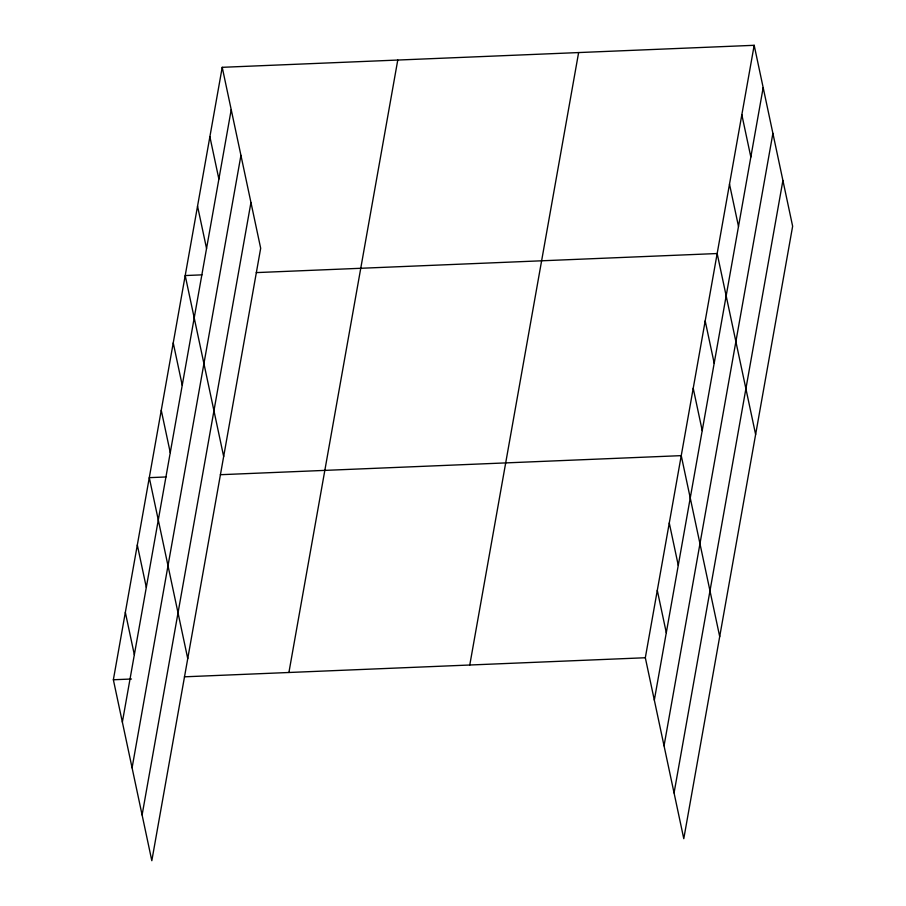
<?xml version="1.0" encoding="UTF-8"?>
<svg xmlns="http://www.w3.org/2000/svg" width="906" height="906" viewBox="0 0 906 906"><rect width="100%" height="100%" fill="white"/><g stroke="black" fill="none" stroke-linecap="round" stroke-linejoin="round"><path stroke-width="1.36" d="M222.219 67.316L260.679 248.255L151.823 860.7L113.363 679.76L222.219 67.316L754.177 45.3L792.637 226.24L683.781 838.684L645.321 657.745L754.177 45.3M122.367 722.093L231.223 109.649M132.083 767.835L240.939 155.39M142.106 814.958L250.951 202.514M288.912 672.49L397.768 60.045M469.772 665.015L578.628 52.559M654.325 700.078L763.169 87.633M664.041 745.819L772.897 133.375M674.064 792.943L782.909 180.498M201.925 274.858L185.209 275.549L223.669 456.488M256.262 272.604L717.167 253.533L755.627 434.472M166.002 476.964L149.286 477.655L187.746 658.594M220.339 474.71L681.244 455.639L719.704 636.578M113.363 679.76L131.483 679.013M184.416 676.816L645.321 657.745M741.833 114.711L750.836 157.044M729.5 184.122L738.503 226.455M705.185 320.905L714.188 363.238M693.215 388.266L702.218 430.599M669.274 523.011L678.266 565.344M657.292 590.372L666.295 632.716M209.886 136.727L218.878 179.06M197.542 206.138L206.545 248.471M173.239 342.91L182.231 385.254M161.257 410.282L170.26 452.615M137.316 545.016L146.308 587.36M125.345 612.388L134.337 654.721"/></g></svg>
